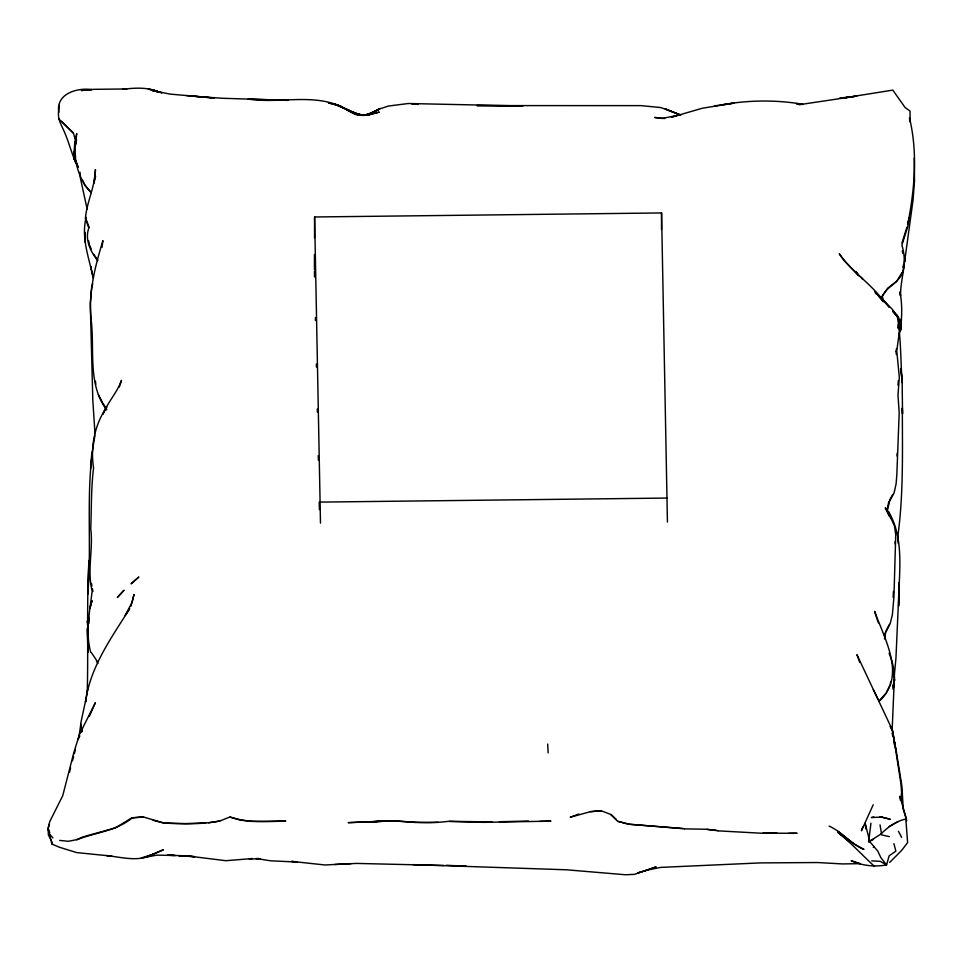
<?xml version="1.0" encoding="UTF-8"?>
<svg xmlns="http://www.w3.org/2000/svg" width="963" height="963" viewBox="0 0 963 963"><rect width="100%" height="100%" fill="white"/><g stroke="black" fill="none" stroke-linecap="round" stroke-linejoin="round"><path stroke-width="1.44" d="M87.224 692.927C88.427 648.761 86.538 604.571 88.945 560.406L87.898 594.075M314.42 269.508L314.468 254.497M314.528 237.993L314.6 216.976L661.557 212.943L667.431 522.066M320.486 523.114L314.6 216.976M661.497 229.447L661.557 212.943M895.241 544.059L895.145 541.387M900.887 325.518L900.983 319.126L901.187 328.166L898.78 334.582M892.159 729.749L894.302 679.457L893.544 686.992C895.819 675.665 893.447 663.736 889.078 653.227M88.885 623.266L89.078 617.415M78.304 167.369L74.091 158.763L74.801 141.633L74.091 158.763L78.304 167.369C72.129 156.403 69.649 143.932 64.617 132.449C61.752 125.575 57.335 119.231 58.623 111.383C56.432 93.387 77.558 87.501 91.906 89.583L81.349 90.522L93.832 89.33L126.911 88.957L122.602 89.306C134.375 87.91 146.954 86.971 158.113 91.714L148.35 89.017L161.94 92.773L152.01 90.486L169.994 94.085L214.207 98.033L186.353 95.554M94.964 435.649C85.358 485.557 91.569 537.222 88.307 587.707M893.158 597.373L893.411 591.451M91.834 452.381L90.594 468.921M897.047 456.077L897.227 453.116M893.724 682.538L893.471 686.414L893.929 682.779M897.985 385.152L898.323 380.674M868.807 840.434L870.949 823.184M899.249 332.825L896.77 350.881L899.322 377.255L897.985 395.131L899.189 412.682L896.83 474.964L896.096 483.883L894.121 492.803L889.583 501.314L887.477 510.354L894.519 526.123L895.734 534.778L893.941 596.952L892.364 614.815L890.113 623.807L885.683 632.547L884.431 638.963M900.862 326.794C901.91 315.37 902.295 303.526 900.008 292.271M58.623 112.551L59.297 105.388M900.73 800.265L901.609 792.441L900.899 783.461L892.665 730.556L856.938 654.696L859.803 662.448M898.383 328.034L898.756 325.169M894.133 673.125L894.495 679.854L893.086 689.315M79.014 736.611L80.82 724.056M890.294 684.488L890.691 681.888M893.231 688.039L894.495 679.722M894.109 677.639L895.951 658.223L899.298 582.302L898.66 606.1C898.383 574.73 905.28 540.58 888.753 511.895L890.763 518.455M87.609 689.412L85.551 702.075C89.908 667.359 111.431 637.759 129.596 608.809M101.994 247.335L102.921 240.642C94.988 266.751 88.054 293.534 91.304 321.088C94.591 350.785 87.645 384.43 106.628 409.937M897.564 538.498C903.607 495.403 902.391 451.491 902.331 408.119L902.536 413.885L902.15 381.769L900.923 368.564L902.126 382.624C900.549 360.294 901.091 337.7 897.179 315.611L892.135 309.099L874.861 291.789M893.303 685.981L894.085 681.563M898.635 328.552L899.358 324.579L898.323 328.479M902.861 267.533L903.33 264.933M893.219 686.751L893.7 684.115M895.999 351.302L896.481 348.702M893.231 686.426L894.495 679.854M884.419 635.749L884.925 633.124M887.308 508.38L888.849 501.554M95.602 176.385L93.965 183.126L95.445 169.644C95.229 186.353 86.694 201.929 85.382 218.721L88.849 228.002C84.563 239.534 90.522 251.704 97.732 260.648M69.601 772.073L70.624 767.812M907.94 223.296C914.657 188.724 917.847 152.479 909.481 117.907M86.297 697.489L80.82 722.888L81.542 732.049M907.615 224.463L909.337 217.638L907.676 226.907L901.886 245.084C904.522 253.883 905.196 263.248 902.668 272.168C898.936 283.05 886.742 286.167 882.289 296.604L884.082 302.033M49.45 823.967L48.15 828.999L48.391 834.933L51.34 840.615M72.478 760.758L73.597 756.533M74.344 753.716L75.463 749.491M901.994 242.941L906.929 227.196M86.164 217.385C80.868 237.885 89.21 258.18 93.267 278.163M130.932 606.172L134.013 594.436L132.196 602.08L125.214 615.381L129.632 608.785M119.304 386.994L121.482 380.349C117.149 392.639 107.796 402.077 102.957 414.138L106.761 406.94C94.687 424.659 90.197 446.748 93.592 467.849C91.052 488.048 91.521 508.428 90.751 528.759C93.387 549.416 86.887 570.289 92.147 590.801C89.956 611.144 85.045 631.824 90.727 652.252M862.679 827.109L861.44 830.804L873.212 804.767M92.749 283.929L91.702 286.709L90.269 303.213L92.809 400.102L94.988 433.759M89.378 716.207L95.337 702.749L79.556 734.203L73.862 752.464L62.739 795.667L49.787 821.535L48.15 827.831L49.113 833.645L52.917 837.942M886.586 692.024L889.68 685.752M885.551 631.872L889.355 624.373M889.499 500.387L892.725 494.537M901.898 272.746L896.613 281.509L887.633 288.25L881.47 297.254L882.83 301.455M878.762 701.365L885.972 693.276M879.508 700.871C906.556 675.821 884.636 639.36 874.609 611.312L876.583 617.548M889.643 862.439L901.428 850.678L907.615 842.649L905.822 818.995C896.384 821.15 888.5 826.615 881.795 833.139M367.24 114.982L379.482 108.975L388.39 106.05L408.336 103.51L522.885 105.99L476.829 105.593L641.093 105.629L660.991 107.591L680.672 115.054M366.494 115.271L379.482 108.975L366.494 115.271L379.482 108.975L369.19 113.995L376.569 110.721C370.815 113.201 364.026 116.86 357.694 114.477M889.234 826.483L898.226 821.571M868.77 841.843L873.549 839.279M868.698 841.758L881.518 833.717L880.038 824.894M76.835 839.796C95.325 832.453 116.282 831.069 132.256 817.864L143.499 816.949L131.871 817.792L115.271 827.987L85.274 836.185M83.841 836.534L76.474 839.7L68.277 841.301L59.682 840.398M219.48 821.162L229.988 816.949C247.864 823.184 267.16 821.535 285.77 821.09L252.029 821.403L240.786 820.199L230.037 817.118M366.843 114.958L373.307 112.502M412.946 864.63L566.485 869.794L625.456 874.753L634.509 874.356L656.092 866.832L647.268 870.083L660.618 867.398L760.264 862.908L817.551 862.535L842.444 863.931L860.344 863.655L851.196 860.705C862.391 865.797 874.585 867.061 886.574 864.955L889.138 855.842L895.867 851.123L893.905 843.624M578.956 814.06L570.192 817.25L590.102 811.773L601.369 810.726L589.982 811.628M366.229 115.018L371.357 113.237L364.664 115.235M648.629 869.649L637.687 872.96L648.629 869.649L647.268 870.083M366.145 114.898L370.394 113.778L363.617 115.127M367.433 115.223L379.314 112.105L366.975 115.091L370.647 114.308L360.234 115.283L364.05 115.416L355.407 114.344L359.03 115.042M873.862 816.973L871.383 817.551L881.964 817.069M714.45 105.906L733.854 103.149L702.448 108.205L671.476 117.197L677.145 115.476L662.062 118.437L654.696 117.462L664.699 118.557M845.586 97.636L892.821 90.113L905.088 107.507L910.023 111.07L910.107 121.88L909.566 119.159M208.562 822.799L219.745 821.018C201.315 824.545 182.296 824.027 163.626 823.052L186.028 823.582L205.564 822.908M722.671 104.714C748.829 100.032 775.985 99.791 802.203 104.16M799.013 104.726L856.769 96.095L845.502 97.708M839.471 98.142L848.439 97.082M252.246 858.575L225.824 860.705L186.774 855.854L167.454 855.24L174.351 855.409M252.005 858.575L249.104 858.827L258.878 858.984L256.23 858.539L270.519 860.79L296.857 862.041L291.657 861.367M334.847 864.473L356.539 863.414L443.787 865.484M351.158 863.618L325.097 864.991L291.909 861.404M492.009 821.933L449.288 821.283L438.165 822.378L415.559 822.486L393.169 820.693L348.149 822.655L381.926 821.355L370.635 822.065C393.109 818.827 415.498 823.943 438.081 822.221M499.364 821.716L528.326 821.054M539.677 821.391L550.944 821.138L483.233 822.366L449.348 821.451M320.559 502.096L667.515 498.052M788.601 833.368L797.099 833.272L763.117 833.212M178.901 855.89L194.55 856.661L185.378 855.854M362.895 115.079L357.249 114.428L365.976 115.115M175.435 855.493L157.15 855.132L141.356 857.877L153.382 854.253L163.505 849.715L146.472 856.817L153.382 854.253C138.744 862.318 121.94 857.251 106.424 855.529M763.165 833.043L777.297 833.272M684.344 828.878L706.998 829.263L716.749 830.419M363.075 115.139L352.639 112.888L356.093 114.043M461.554 866.038L466.248 866.267L446.17 865.255M718.085 830.852L763.141 833.32M871.756 860.838L880.278 861.343L886.574 864.955L880.796 857.539L877.835 851.172L874.657 847.404L873.285 847.368M194.923 96.324L222.272 98.262L288.178 100.357L248.201 99.093C279.198 103.908 312.939 92.99 342.334 107.074L334.438 104.088L340.18 106.014L356.647 114.272L353.866 113.61L362.184 115.066M684.296 828.77L628.466 824.196L682.899 828.493M107.796 855.686L111.889 856.143L76.679 852.592L59.297 847.199L51.942 844.07L48.15 828.999L49.763 832.61M417.966 104.425L411.67 103.715L417.653 104.413M803.106 104.425L796.281 103.631L801.36 104.449M706.89 829.42L718.001 830.732M294.762 861.789L296.857 862.041M257.639 858.515L260.516 858.96L257.687 858.478M357.249 114.428L360.86 115.163M889.367 836.63L881.518 834.885L880.808 833.729M880.387 816.805L890.245 819.248L880.254 816.841M153.105 820.332L163.481 822.932L143.595 817.033M618.294 821.367L628.297 824.075L617.801 821.391L610.771 814.65M361.907 115.235L346.427 109.878L355.901 113.863M360.138 115.103L336.436 104.907L328.455 102.897L340.18 106.014L336.436 104.907L356.033 113.923M158.113 91.714L153.225 90.065L158.413 92.219M601.466 810.834L611.349 814.686L616.308 819.453M680.6 114.958L665.361 108.939L680.516 115.066M338.892 105.93L349.039 110.251M356.406 114.103L354.42 113.249L356.647 114.272M350.123 111.877L352.614 113.032M829.095 826.085C842.035 831.863 850.69 844.033 863.955 849.402L854.458 844.238L837.93 831.262M874.44 866.363C862.342 855.216 850.991 842.769 837.93 832.429L850.233 842.396M875.355 293.041L878.786 295.629L889.415 307.257L884.251 301.383L885.093 302.238M875.608 293.233L878.786 295.629M892.966 311.41L898.274 316.911M73.248 132.906L61.632 121.338M875.849 292.824L883.733 301.106C870.757 283.603 851.713 271.53 839.279 253.787L844.238 260.756L858.286 275.43M91.184 192.66C76.51 177.625 72.056 153.755 76.727 133.652L74.885 148.218L76.486 139.731L75.692 143.981L75.969 142.187L73.513 133.376L58.984 119.087M91.028 192.191L84.768 185.317L82.637 180.406M874.199 846.73L869.878 841.891L865.171 823.269L865.881 828.987M892.894 311.518L898.648 318.031L900.489 324.447L897.095 315.322L898.648 318.031L893.062 311.374M878.473 296.135L882.096 300.408M860.91 277.079L862.752 279.354M859.429 276.357L855.938 271.554L858.37 275.286M93.76 254.28L97.684 260.022M91.485 652.806L97.046 661.027M102.957 403.184L106.664 409.323M96.42 660.967L97.925 663.483M77.245 164.456L75.138 160.592L73.862 152.022L74.572 156.102M98.31 394.637L102.21 401.944M898.419 831.286L901.633 837.389M873.297 689.689L878.1 699.355M890.101 726.463L892.665 731.724L895.746 749.226M73.609 157.751L74.091 158.763M77.389 164.529L74.608 158.438L75.764 162.916L75.054 158.823M902.728 807.524L906.713 820.705M89.427 244.915L91.196 249.032M86.164 219.456L89.15 227.364M876.968 618.788L878.4 622.868M75.307 137.709L76.378 141.585M906.46 818.827L899.863 796.329L900.405 800.253M893.231 735.901L894.711 743.725M902.259 250.874L902.837 253.401M91.316 269.447L90.63 266.245L92.629 275.526M894.085 740.475L895.915 749.178M87.127 209.043L80.278 177.601L80.013 172.196M896.192 750.646L901.934 786.326L903.186 808.294M899.863 292.138L900.537 295.773C900.417 282.171 904.726 269.026 904.883 255.52L904.618 261.599L913.032 200.196L914.501 181.237L914.272 158.113M88.668 240.81L89.174 243.555M91.473 583.458L91.954 586.13M92.436 588.814L92.93 591.487M892.135 732.855L892.617 735.756M895.987 351.591L896.348 354.516M75.21 154.176L75.559 156.957M95.469 381.228L95.782 384.213M88.078 628.189L87.38 620.87L88.078 628.285M82.011 728.931L82.216 731.543M897.985 540.014L898.226 543.469M894.182 741.943L894.374 744.88M897.985 324.76L898.142 327.685M547.682 744.074L548.128 752.885M314.42 271.012L314.54 277.019M315.383 317.525L315.443 320.535M316.358 364.05L316.418 367.047M317.296 409.07L317.357 412.068M318.272 455.583L318.356 460.085M319.235 502.108L319.391 509.608M51.93 841.758L51.942 844.07M84.876 232.396L84.9 241.785L84.876 232.396M901.175 322.689L900.417 330.827L901.175 322.689M91.967 600.84L89.956 608.074L91.967 600.84M79.628 735.961L77.714 739.873L79.664 735.985M121.675 592.702L117.342 597.481L124.046 590.247L121.675 592.702M135.049 580.34L131.076 583.843L138.853 577.006L135.049 580.34M360.571 114.958L357.791 114.392L360.523 115.03M889.559 516.252L885.346 507.946L889.559 516.252M87.934 652.228L87.404 628.791L87.934 652.228"/></g></svg>
